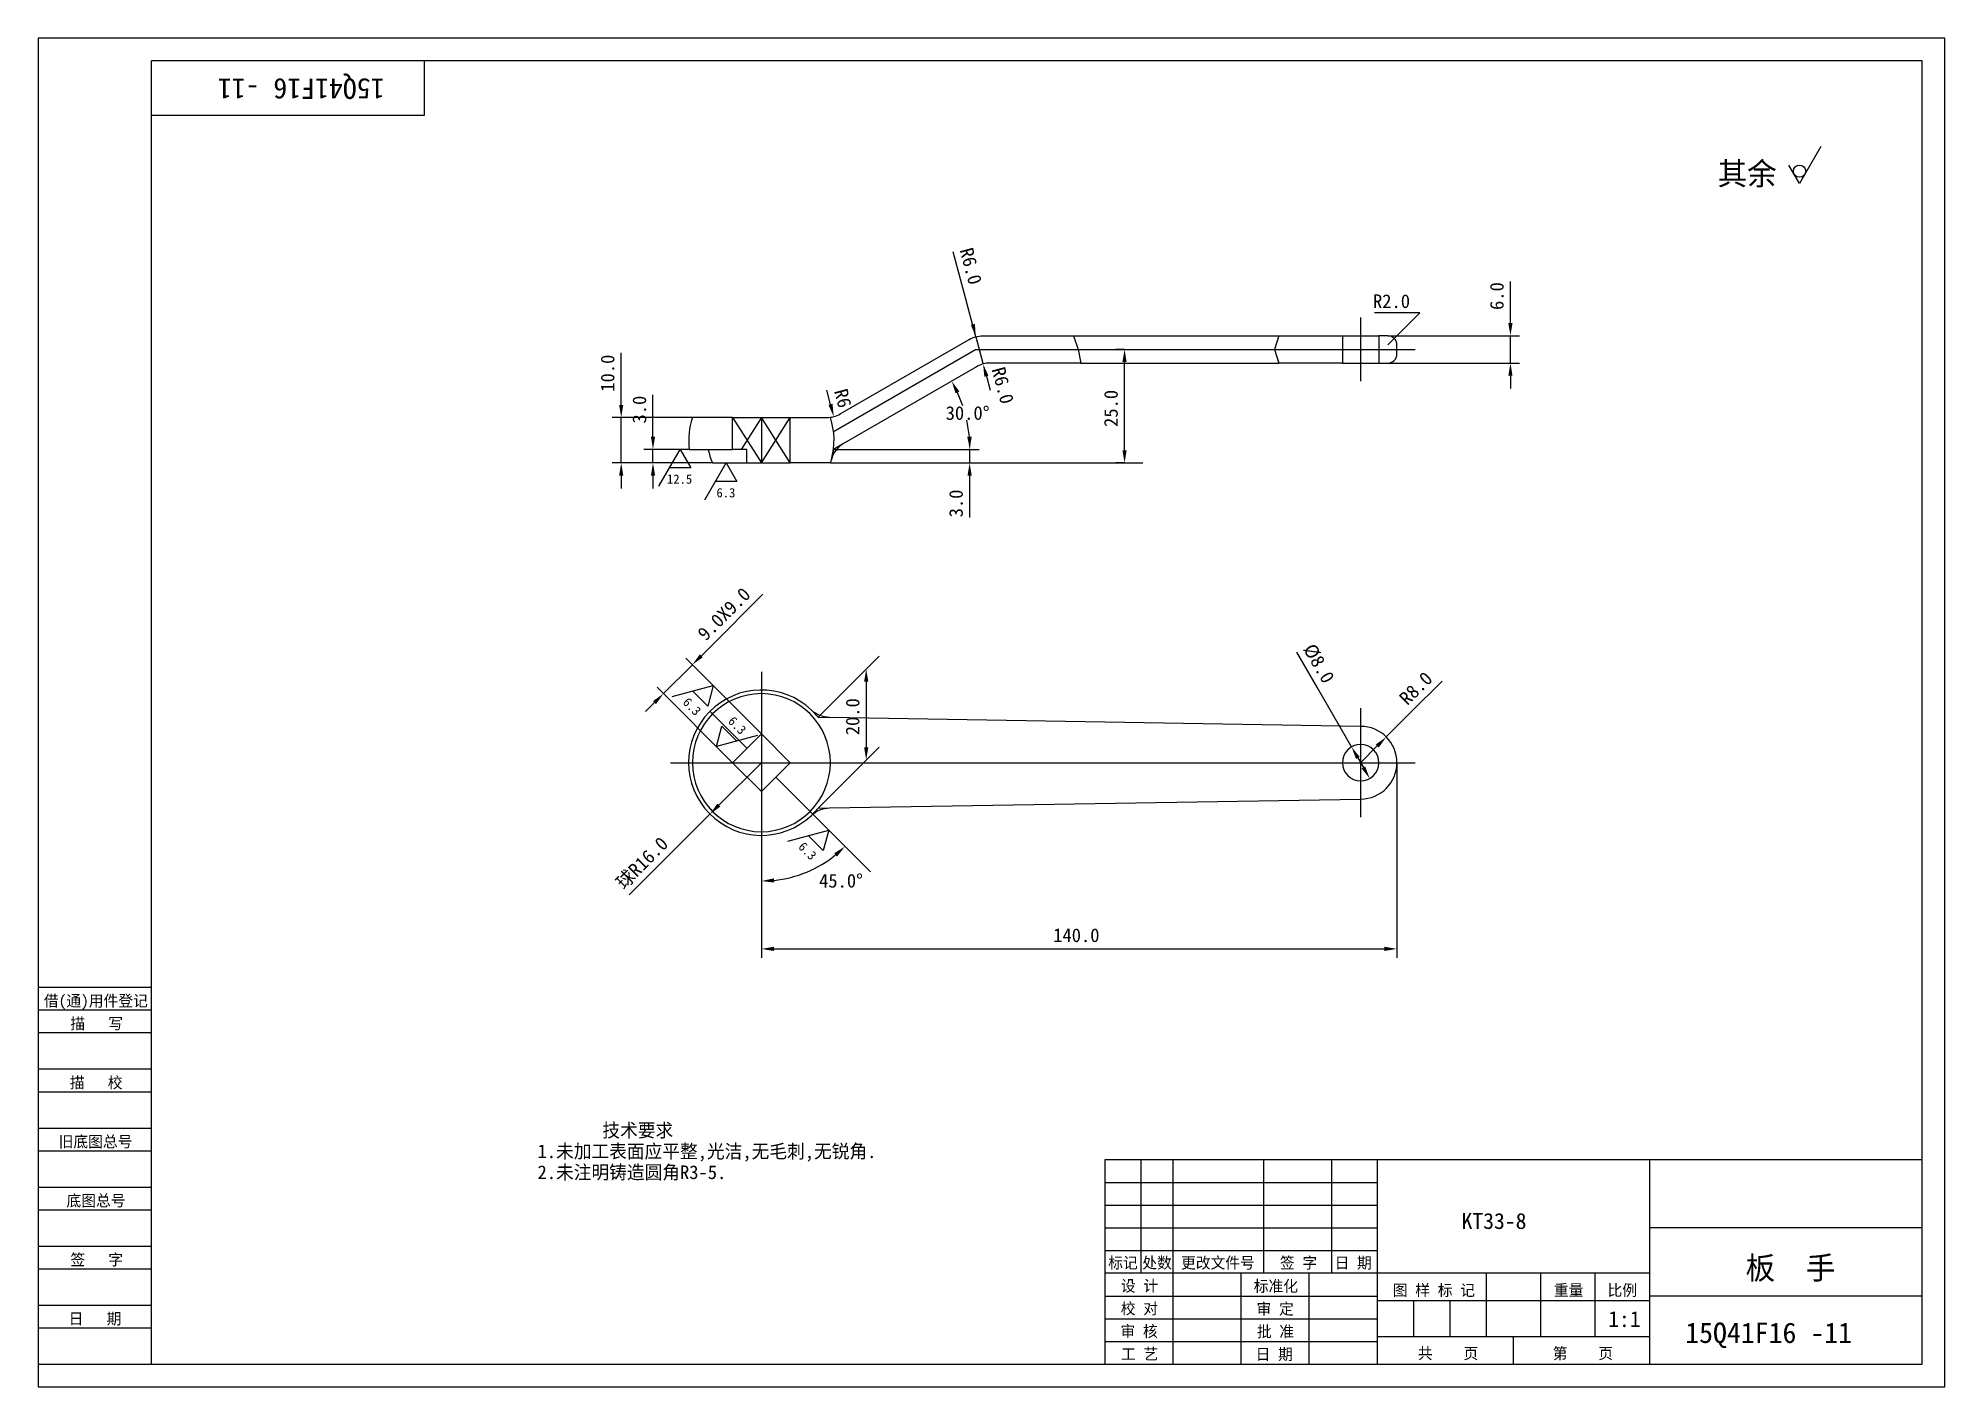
# Model space of a CAD drawing. Header units: metres. Extents: x 0 to 420, y 0 to 297.
import ezdxf

# ---------------------------------------------------------------- set-up
doc = ezdxf.new("R2010")
doc.units = ezdxf.units.M
for name, color, linetype in [('B', 3, 'Continuous'), ('C', 6, 'Continuous'), ('D', 1, 'Continuous'), ('FL', 5, 'Continuous'), ('HA', 5, 'Continuous'), ('T', 7, 'Continuous'), ('TL', 4, 'Continuous')]:
    doc.layers.add(name, color=color, linetype=linetype)

# ---------------------------------------------------------------- blocks, each defined once
blk = doc.blocks.new('TUKUN3')
at = {"layer": 'FL'}
for p, q in [((420, 297), (0, 297)), ((0, 297), (0, 0)), ((420, 0), (420, 297)), ((0, 78), (25, 78)), ((0, 70), (25, 70)), ((0, 65), (25, 65)), ((0, 57), (25, 57)), ((0, 52), (25, 52)), ((243, 25), (243, 50)), ((250, 5), (250, 50)), ((270, 25), (270, 50)), ((285, 25), (285, 50)), ((0, 44), (25, 44)), ((235, 45), (295, 45)), ((0, 39), (25, 39)), ((235, 40), (295, 40)), ((235, 35), (295, 35)), ((0, 31), (25, 31)), ((235, 30), (295, 30)), ((0, 26), (25, 26)), ((280, 5), (280, 25)), ((0, 18), (25, 18)), ((235, 20), (295, 20)), ((0, 13), (25, 13)), ((235, 15), (295, 15)), ((235, 10), (295, 10)), ((0, 0), (420, 0))]:
    blk.add_line(p, q, dxfattribs=at)
at = {"layer": 'TL'}
for p, q in [((415, 292), (25, 292)), ((25, 5), (25, 292)), ((85, 292), (85, 280)), ((415, 5), (415, 292)), ((85, 280), (25, 280)), ((0, 88), (25, 88)), ((0, 83), (25, 83)), ((415, 50), (235, 50)), ((235, 50), (235, 5)), ((295, 5), (295, 50)), ((355, 5), (355, 50)), ((415, 35), (355, 35)), ((355, 25), (235, 25)), ((265, 5), (265, 25)), ((319, 11), (319, 25)), ((331, 11), (331, 25)), ((343, 11), (343, 25)), ((295, 19), (355, 19)), ((303, 11), (303, 19)), ((311, 11), (311, 19)), ((415, 20), (355, 20)), ((355, 11), (295, 11)), ((325, 5), (325, 11)), ((0, 5), (415, 5))]:
    blk.add_line(p, q, dxfattribs=at)
at = {"layer": 'T'}
for s, p in [('借(通)用件登记', (1.26, 83.76)), ('描   写', (7.09, 78.76)), ('描   校', (6.98, 65.76)), ('旧底图总号', (4.52, 52.76)), ('底图总号', (6.25, 39.76)), ('签   字', (7.1, 26.76)), ('标记', (235.71, 26.07)), ('处数', (243.22, 26.07)), ('更改文件号', (251.75, 26.07)), ('签 字', (273.53, 26.07)), ('日 期', (285.57, 26.07)), ('设 计', (238.5, 20.99)), ('标准化', (267.77, 20.93)), ('图 样 标 记', (298.4, 20.04)), ('重量', (333.88, 20.04)), ('比例', (345.7, 20.04)), ('校 对', (238.48, 15.99)), ('审 定', (268.39, 15.93)), ('日   期', (6.72, 13.76)), ('审 核', (238.41, 10.99)), ('批 准', (268.46, 10.93)), ('工 艺', (238.52, 5.99)), ('日 期', (268.18, 5.93)), ('共    页', (303.91, 6.13)), ('第    页', (333.62, 6.13))]:
    blk.add_text(s, height=2.5, dxfattribs=at).set_placement(p)

msp = doc.modelspace()

# ---------------------------------------------------------------- linework, layer by layer
at = {"layer": 'B'}
msp.add_lwpolyline([(174.73, 204.2, 0.15), (174.51, 213.45, 0.15)], format="xyb", dxfattribs=at)
for points in [[(156.13, 140.63), (147.99, 148.76)], [(162.49, 134.27), (170.62, 126.14)]]:
    msp.add_lwpolyline(points, dxfattribs=at)
at = {"layer": 'C'}
for p, q in [((291.31, 235.45), (291.31, 221.45)), ((175.31, 210.45), (206.48, 228.45)), ((206.48, 228.45), (303.31, 228.45)), ((159.31, 157.45), (159.31, 117.45)), ((291.31, 149.45), (291.31, 125.45)), ((139.31, 137.45), (303.31, 137.45))]:
    msp.add_line(p, q, dxfattribs=at)
at = {"layer": 'D'}
for p, q in [((392.68, 273.11), (388, 265)), ((388, 265), (385.66, 269.06)), ((203.95, 240.9), (201.52, 249.96)), ((206.54, 231.25), (203.95, 240.9)), ((324.31, 237.05), (324.31, 243.43)), ((304.38, 236.52), (294.38, 236.52)), ((297.31, 229.45), (304.38, 236.52)), ((324.31, 234.25), (324.31, 237.05)), ((206.54, 231.25), (208.09, 225.45)), ((297.31, 231.45), (326.31, 231.45)), ((324.31, 225.45), (324.31, 231.45)), ((128.43, 219.05), (128.43, 227.71)), ((239.31, 228.45), (237.31, 228.45)), ((239.31, 206.25), (239.31, 225.65)), ((297.31, 225.45), (326.31, 225.45)), ((324.31, 222.65), (324.31, 219.85)), ((128.43, 216.25), (128.43, 219.05)), ((135.43, 212.05), (135.43, 218.43)), ((174.53, 216.36), (173.7, 219.45)), ((208.87, 222.54), (209.7, 219.45)), ((144.11, 213.45), (126.43, 213.45)), ((128.43, 203.45), (128.43, 213.45)), ((135.43, 209.25), (135.43, 212.05)), ((143.43, 206.45), (133.43, 206.45)), ((135.43, 203.45), (135.43, 206.45)), ((136.75, 198.34), (141.43, 206.45)), ((141.43, 206.45), (143.78, 202.39)), ((175.18, 206.45), (205.18, 206.45)), ((175.18, 206.45), (207.18, 206.45)), ((205.18, 206.45), (207.25, 206.45)), ((205.18, 206.45), (205.18, 203.45)), ((148.56, 203.45), (126.43, 203.45)), ((148.56, 203.45), (133.43, 203.45)), ((143.78, 202.39), (139.09, 202.39)), ((146.88, 195.34), (151.56, 203.45)), ((151.56, 203.45), (153.9, 199.39)), ((174.51, 203.45), (243.31, 203.45)), ((174.51, 203.45), (207.18, 203.45)), ((239.31, 203.45), (237.31, 203.45)), ((128.43, 200.65), (128.43, 197.85)), ((135.43, 200.65), (135.43, 197.85)), ((153.9, 199.39), (149.22, 199.39)), ((205.18, 200.65), (205.18, 197.85)), ((205.18, 197.85), (205.18, 191.47)), ((148.07, 162.98), (159.64, 174.56)), ((159.31, 143.81), (142.69, 160.43)), ((146.09, 161), (148.07, 162.98)), ((171.8, 147.45), (185.23, 160.89)), ((281.81, 153.9), (277.26, 161.78)), ((137.74, 152.65), (144.11, 159.02)), ((152.94, 137.45), (136.33, 154.07)), ((139.65, 152), (148.7, 154.42)), ((147.49, 149.9), (144.18, 153.21)), ((148.7, 154.42), (147.49, 149.9)), ((182.4, 155.26), (182.4, 140.86)), ((289.31, 140.91), (281.81, 153.9)), ((302.62, 148.76), (309.25, 155.39)), ((135.76, 150.67), (133.78, 148.69)), ((296.96, 143.11), (302.62, 148.76)), ((149.41, 140.99), (150.62, 145.51)), ((158.46, 143.41), (149.41, 140.99)), ((150.62, 145.51), (153.93, 142.2)), ((171.8, 127.45), (185.23, 140.89)), ((294.98, 141.13), (291.31, 137.45)), ((149.97, 128.12), (159.31, 137.45)), ((290.71, 138.49), (291.91, 136.41)), ((299.31, 137.45), (299.31, 94.45)), ((147.99, 126.14), (140.92, 119.07)), ((170.62, 126.14), (183.35, 113.41)), ((165.11, 120.18), (174.16, 122.6)), ((174.16, 122.6), (172.95, 118.08)), ((140.92, 119.07), (130.2, 108.34)), ((159.31, 121.45), (159.31, 94.45)), ((172.95, 118.08), (169.63, 121.39)), ((162.11, 96.45), (296.51, 96.45))]:
    msp.add_line(p, q, dxfattribs=at)
msp.add_circle((388, 267.7), 1.35, dxfattribs=at)
for centre, radius, start, end in [((175.18, 206.45), 30.07, 18.6, 24.66), ((175.18, 206.45), 30.07, 5.34, 12.31), ((159.31, 137.45), 26.08, 276.16, 308.84)]:
    msp.add_arc(centre, radius, start, end, dxfattribs=at)
for points in [[(205.44, 233.86), (206.35, 234.08), (206.54, 231.25)], [(323.84, 234.25), (324.77, 234.25), (324.31, 231.45)], [(238.84, 225.65), (239.77, 225.65), (239.31, 228.45)], [(208.42, 222.42), (209.32, 222.66), (208.15, 225.25)], [(323.84, 222.65), (324.77, 222.65), (324.31, 225.45)], [(202.09, 218.78), (202.92, 219.21), (201.22, 221.48)], [(127.97, 216.25), (128.9, 216.25), (128.43, 213.45)], [(174.08, 216.24), (174.98, 216.48), (175.25, 213.65)], [(134.97, 209.25), (135.9, 209.25), (135.43, 206.45)], [(205.58, 209.27), (204.65, 209.23), (205.25, 206.45)], [(204.72, 209.25), (205.65, 209.25), (205.18, 206.45)], [(238.84, 206.25), (239.77, 206.25), (239.31, 203.45)], [(127.97, 200.65), (128.9, 200.65), (128.43, 203.45)], [(134.97, 200.65), (135.9, 200.65), (135.43, 203.45)], [(204.72, 200.65), (205.65, 200.65), (205.18, 203.45)], [(145.76, 161.33), (146.42, 160.67), (144.11, 159.02)], [(181.94, 155.26), (182.87, 155.26), (182.4, 158.06)], [(135.43, 151), (136.09, 150.34), (137.74, 152.65)], [(295.31, 140.8), (294.65, 141.46), (296.96, 143.11)], [(181.94, 140.86), (182.87, 140.86), (182.4, 138.06)], [(290.3, 138.26), (291.11, 138.72), (289.31, 140.91)], [(291.5, 136.18), (292.31, 136.64), (293.31, 133.99)], [(150.3, 127.79), (149.64, 128.45), (147.99, 126.14)], [(175.35, 117.49), (175.98, 116.79), (177.75, 119.01)], [(162.13, 111.06), (162.08, 111.99), (159.31, 111.37)], [(162.11, 96.92), (162.11, 95.98), (159.31, 96.45)], [(296.51, 96.92), (296.51, 95.98), (299.31, 96.45)]]:
    msp.add_solid(points, dxfattribs=at)
at = {"layer": 'HA'}
for p, q in [((152.94, 213.45), (159.31, 203.45)), ((159.31, 213.45), (154.85, 206.45)), ((165.67, 203.45), (159.31, 213.45)), ((159.31, 203.45), (165.67, 213.45)), ((175.18, 206.45), (174.73, 204.2)), ((177.52, 207.8), (175.18, 206.45)), ((170.32, 149.05), (171.8, 147.45)), ((171.8, 147.45), (174.35, 147.41)), ((170.32, 125.85), (171.8, 127.45)), ((171.8, 127.45), (174.35, 127.49))]:
    msp.add_line(p, q, dxfattribs=at)
for points in [[(228.09, 231.45), (229.09, 228.45), (229.7, 225.45)], [(273.31, 231.45), (272.31, 228.45), (273.31, 225.45)]]:
    msp.add_lwpolyline(points, dxfattribs=at)
at = {"layer": 'TL'}
for points in [[(229.7, 225.45), (209.7, 225.45, 0.13), (206.7, 224.65), (177.52, 207.8, 0.2), (174.73, 204.2, -0.01), (174.51, 203.45), (165.67, 203.45), (165.67, 213.45), (173.7, 213.45, 0.13), (176.7, 214.25), (205.09, 230.65, -0.13), (208.09, 231.45), (228.09, 231.45)], [(144.11, 213.45, 0.11), (143.43, 206.45), (152.94, 206.45), (152.94, 213.45), (144.11, 213.45)], [(147.62, 206.45, 0.07), (148.56, 203.45), (156.13, 203.45), (156.13, 206.45), (152.94, 206.45)], [(291.31, 145.45), (174.35, 147.41, -0.19), (170.32, 149.05, 2.33), (170.32, 125.85, -0.19), (174.35, 127.49), (291.31, 129.45, 1), (291.31, 145.45, 1)]]:
    msp.add_lwpolyline(points, format="xyb", dxfattribs=at)
for points in [[(228.09, 231.45), (273.31, 231.45)], [(273.31, 231.45), (287.31, 231.45), (287.31, 225.45), (273.31, 225.45)], [(287.31, 231.45), (295.31, 231.45)], [(229.7, 225.45), (273.31, 225.45)], [(287.31, 225.45), (295.31, 225.45)], [(152.94, 213.45), (165.67, 213.45)], [(159.31, 213.45), (159.31, 203.45)], [(156.13, 203.45), (165.67, 203.45)]]:
    msp.add_lwpolyline(points, dxfattribs=at)
for points in [[(295.31, 231.45), (295.31, 225.45), (297.31, 225.45, 0.41), (299.31, 227.45), (299.31, 229.45, 0.41), (297.31, 231.45)], [(159.31, 152.65, 1), (159.31, 122.25, 1)], [(291.31, 141.45, 1), (291.31, 133.45, 1)]]:
    msp.add_lwpolyline(points, format="xyb", close=True, dxfattribs=at)
msp.add_lwpolyline([(152.94, 137.45), (159.31, 131.09), (165.67, 137.45), (159.31, 143.81)], close=True, dxfattribs=at)

# ---------------------------------------------------------------- block references
at = {"layer": 'T'}
msp.add_blockref('TUKUN3', (0, 0), dxfattribs=at)

# ---------------------------------------------------------------- texts
at = {"layer": 'D'}
for s, height, rotation, p in [('15Q41F16 -11', 4.5, 180, (76.3, 288.11)), ('R6.0', 3, 285, (202.97, 250.35)), ('6.0', 3, 90, (322.81, 237.14)), ('10.0', 3, 90, (126.93, 219.14)), ('R6.0', 3, 285, (210.01, 224.08)), ('R6', 3, 285, (175.3, 219.29)), ('25.0', 3, 90, (237.81, 211.38)), ('3.0', 3, 90, (133.93, 212.14)), ('3.0', 3, 90, (203.68, 191.47)), ('9.0X9.0', 3, 45, (147.07, 164.1)), ('%%c8.0', 3, 300, (278.56, 162.53)), ('R8.0', 3, 45, (301.62, 149.89)), ('6.3', 2.04, 315, (141.84, 150.58)), ('20.0', 3, 90, (180.9, 143.49)), ('6.3', 2.04, 315, (151.81, 146.41)), ('球R16.0', 3, 45, (129.06, 109.32)), ('6.3', 2.04, 315, (167.29, 118.76))]:
    msp.add_text(s, height=height, rotation=rotation, dxfattribs=at).set_placement(p)
for s, height, p in [('其余', 5, (369.94, 264.66)), ('R2.0', 3, (294.03, 237.58)), ('30.0%%d', 3, (199.9, 212.95)), ('12.5', 2.04, (138.52, 198.88)), ('6.3', 2.04, (149.42, 195.88)), ('45.0%%d', 3, (172.02, 109.95)), ('140.0', 3, (223.59, 97.95)), ('       技术要求', 3, (110, 55)), ('1.未加工表面应平整,光洁,无毛刺,无锐角.', 3, (110, 50.38)), ('2.未注明铸造圆角R3-5.', 3, (110, 45.76)), ('KT33-8', 3.5, (313.55, 34.77)), ('板  手', 5, (376.11, 23.69)), ('1:1', 3.5, (345.83, 13.17)), ('15Q41F16 -11', 4.5, (362.81, 9.66))]:
    msp.add_text(s, height=height, dxfattribs=at).set_placement(p)

doc.saveas('drawing.dxf')
